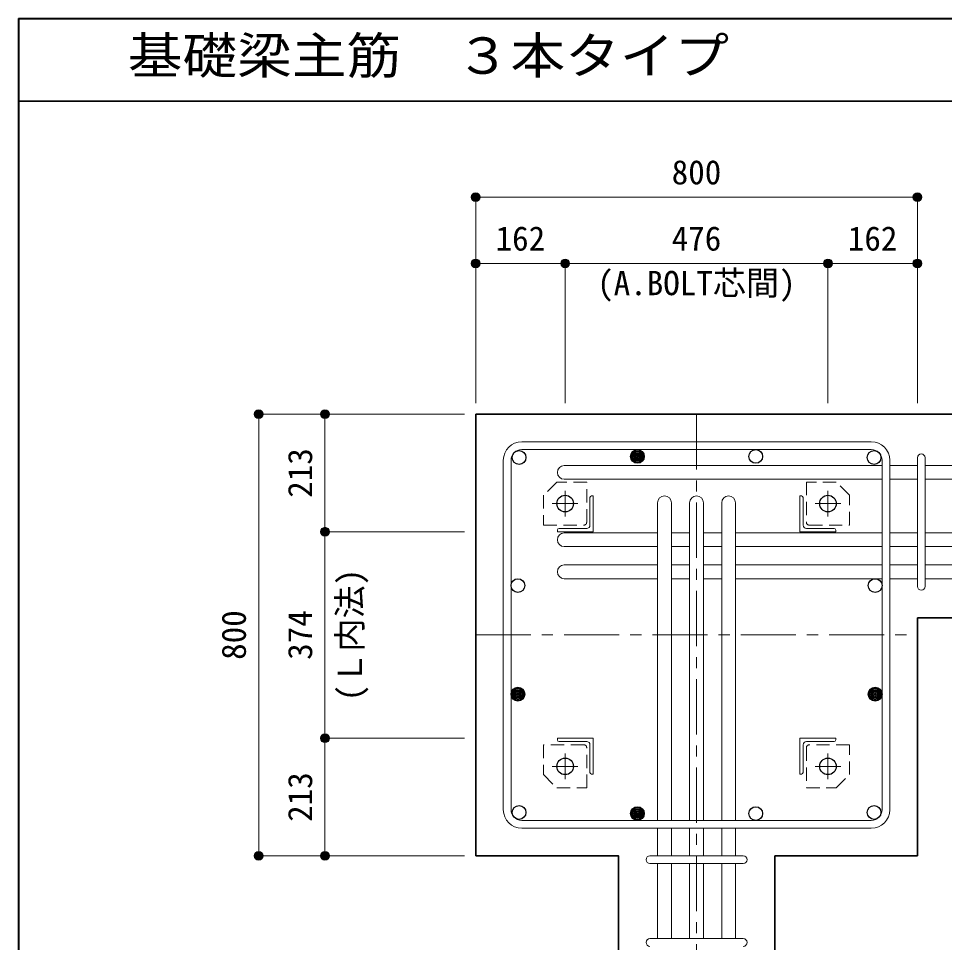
# Model space of a CAD drawing. Units: millimetres at full size, sheet at 1:20. Extents: x -3982 to 3969, y -2797 to 2801.
# Drawn here: x -3982 to -2305, y 1127 to 2801 of the extents above; entities that cross this region are included whole.
import ezdxf
from ezdxf.enums import TextEntityAlignment as Align

# ---------------------------------------------------------------- set-up
doc = ezdxf.new("R2010")
doc.units = ezdxf.units.MM
doc.header["$LTSCALE"] = 20
doc.header["$PDMODE"] = 32
doc.header["$PDSIZE"] = 12
doc.linetypes.add('CHAIN1', pattern=[8, 5, -1, 1, -1])
doc.linetypes.add('DASHED1', pattern=[1.8, 1.2, -0.6])
for name, color, linetype, lineweight in [('6-1_躯体線', 2, 'Continuous', 35), ('6-2_A.Bolt_', 4, 'CHAIN1', 9), ('6-3_柱型主筋', 4, 'Continuous', 9), ('6-4_フープ', 7, 'Continuous', 18), ('6-5_梁主筋', 7, 'Continuous', 18), ('6-6_S.T.P.', 7, 'Continuous', 18), ('6-7_文字', 7, 'Continuous', 18), ('6-9_プレート', 4, 'DASHED1', 9), ('6-A_アングル', 4, 'Continuous', 9), ('6-D_寸法', 4, 'Continuous', 9), ('F-0_枠', 6, 'Continuous', 40)]:
    doc.layers.add(name, color=color, linetype=linetype, lineweight=lineweight)
doc.styles.add('ＭＳ ゴシック', font='')
doc.styles.get('ＭＳ ゴシック').set_extended_font_data('MS Gothic')

msp = doc.modelspace()

# ---------------------------------------------------------------- linework, layer by layer
at = {"layer": '6-1_躯体線'}
for p, q in [((-1953.87, 2084.12), (-3153.87, 2084.12)), ((-3153.87, 1284.12), (-3153.87, 2084.12)), ((-1953.87, 1715.12), (-2353.87, 1715.12)), ((-2353.87, 1284.12), (-2353.87, 1715.12)), ((-2612.37, 884.12), (-2612.37, 1284.12)), ((-2353.87, 1284.12), (-2612.37, 1284.12))]:
    msp.add_line(p, q, dxfattribs=at)
msp.add_lwpolyline([(-2895.37, 884.12), (-2895.37, 1284.12), (-3153.87, 1284.12)], dxfattribs=at)
at = {"layer": '6-2_A.Bolt_'}
for p, q in [((-2991.87, 1898.92), (-2991.87, 1945.42)), ((-2515.87, 1898.92), (-2515.87, 1945.42)), ((-2968.67, 1922.12), (-3015.17, 1922.12)), ((-2539.07, 1922.12), (-2492.57, 1922.12)), ((-2991.87, 1469.32), (-2991.87, 1422.82)), ((-2515.87, 1469.32), (-2515.87, 1422.82)), ((-2968.67, 1446.12), (-3015.17, 1446.12)), ((-2539.07, 1446.12), (-2492.57, 1446.12))]:
    msp.add_line(p, q, dxfattribs=at)
at = {"layer": '6-2_A.Bolt_', "color": 3, "linetype": 'Continuous', "lineweight": 25}
for centre in [(-2991.87, 1922.12), (-2515.87, 1922.12), (-2991.87, 1446.12), (-2515.87, 1446.12)]:
    msp.add_circle(centre, 15, dxfattribs=at)
at = {"layer": '6-3_柱型主筋', "color": 3, "lineweight": 25}
for centre in [(-3075.32, 2005.57), (-2861.02, 2007.62), (-2646.72, 2007.62), (-2432.42, 2005.57), (-3077.37, 1773.62), (-2430.37, 1773.62), (-3077.37, 1576.97), (-2430.37, 1576.97), (-3075.32, 1362.67), (-2861.02, 1360.62), (-2646.72, 1360.62), (-2432.42, 1362.67)]:
    msp.add_circle(centre, 12.5, dxfattribs=at)
at = {"layer": '6-3_柱型主筋'}
for centre, radius in [((-2861.02, 2007.62), 11), ((-2861.02, 2007.62), 9.5), ((-2861.02, 2007.62), 8), ((-2861.02, 2007.62), 6.5), ((-2861.02, 2007.62), 5), ((-2861.02, 2007.62), 3.5), ((-2861.02, 2007.62), 2), ((-2861.02, 2007.62), 0.5), ((-3077.37, 1576.97), 11), ((-3077.37, 1576.97), 9.5), ((-3077.37, 1576.97), 8), ((-3077.37, 1576.97), 6.5), ((-3077.37, 1576.97), 5), ((-3077.37, 1576.97), 3.5), ((-3077.37, 1576.97), 2), ((-3077.37, 1576.97), 0.5), ((-2430.37, 1576.97), 11), ((-2430.37, 1576.97), 9.5), ((-2430.37, 1576.97), 8), ((-2430.37, 1576.97), 6.5), ((-2430.37, 1576.97), 5), ((-2430.37, 1576.97), 3.5), ((-2430.37, 1576.97), 2), ((-2430.37, 1576.97), 0.5), ((-2861.02, 1360.62), 11), ((-2861.02, 1360.62), 9.5), ((-2861.02, 1360.62), 8), ((-2861.02, 1360.62), 6.5), ((-2861.02, 1360.62), 5), ((-2861.02, 1360.62), 3.5), ((-2861.02, 1360.62), 2), ((-2861.02, 1360.62), 0.5)]:
    msp.add_circle(centre, radius, dxfattribs=at)
at = {"layer": '6-4_フープ'}
for p, q in [((-2437.37, 2034.12), (-3070.37, 2034.12)), ((-2437.37, 2020.12), (-3070.37, 2020.12)), ((-3103.87, 1367.62), (-3103.87, 2000.62)), ((-3089.87, 1367.62), (-3089.87, 2000.62)), ((-2417.87, 1367.62), (-2417.87, 2000.62)), ((-2403.87, 1367.62), (-2403.87, 2000.62)), ((-2437.37, 1348.12), (-3070.37, 1348.12)), ((-2437.37, 1334.12), (-3070.37, 1334.12))]:
    msp.add_line(p, q, dxfattribs=at)
for centre, radius, start, end in [((-3070.37, 2000.62), 33.5, 90, 180), ((-2437.37, 2000.62), 33.5, 0, 90), ((-3070.37, 2000.62), 19.5, 90, 180), ((-2437.37, 2000.62), 19.5, 0, 90), ((-3070.37, 1367.62), 33.5, 180, 270), ((-3070.37, 1367.62), 19.5, 180, 270), ((-2437.37, 1367.62), 19.5, 270, 0), ((-2437.37, 1367.62), 33.5, 270, 0)]:
    msp.add_arc(centre, radius, start, end, dxfattribs=at)
at = {"layer": '6-5_梁主筋'}
for p, q in [((-2993.37, 1991.07), (-2417.87, 1991.07)), ((-2353.87, 1991.07), (-2403.87, 1991.07)), ((-2203.87, 1991.07), (-2339.87, 1991.07)), ((-2993.37, 1966.07), (-2417.87, 1966.07)), ((-2353.87, 1966.07), (-2403.87, 1966.07)), ((-2203.87, 1966.07), (-2339.87, 1966.07)), ((-2824.37, 1923.62), (-2824.37, 1348.12)), ((-2799.37, 1923.62), (-2799.37, 1348.12)), ((-2766.37, 1923.62), (-2766.37, 1348.12)), ((-2741.37, 1923.62), (-2741.37, 1348.12)), ((-2708.37, 1923.62), (-2708.37, 1348.12)), ((-2683.37, 1923.62), (-2683.37, 1348.12)), ((-2993.37, 1869.12), (-2824.37, 1869.12)), ((-2799.37, 1869.12), (-2766.37, 1869.12)), ((-2741.37, 1869.12), (-2708.37, 1869.12)), ((-2683.37, 1869.12), (-2417.87, 1869.12)), ((-2353.87, 1869.12), (-2403.87, 1869.12)), ((-2203.87, 1869.12), (-2339.87, 1869.12)), ((-2993.37, 1844.12), (-2824.37, 1844.12)), ((-2799.37, 1844.12), (-2766.37, 1844.12)), ((-2741.37, 1844.12), (-2708.37, 1844.12)), ((-2683.37, 1844.12), (-2417.87, 1844.12)), ((-2353.87, 1844.12), (-2403.87, 1844.12)), ((-2203.87, 1844.12), (-2339.87, 1844.12)), ((-2993.37, 1811.12), (-2824.37, 1811.12)), ((-2799.37, 1811.12), (-2766.37, 1811.12)), ((-2741.37, 1811.12), (-2708.37, 1811.12)), ((-2683.37, 1811.12), (-2417.87, 1811.12)), ((-2353.87, 1811.12), (-2403.87, 1811.12)), ((-2203.87, 1811.12), (-2339.87, 1811.12)), ((-2993.37, 1786.12), (-2824.37, 1786.12)), ((-2799.37, 1786.12), (-2766.37, 1786.12)), ((-2741.37, 1786.12), (-2708.37, 1786.12)), ((-2683.37, 1786.12), (-2417.87, 1786.12)), ((-2353.87, 1786.12), (-2403.87, 1786.12)), ((-2203.87, 1786.12), (-2339.87, 1786.12)), ((-2824.37, 1284.12), (-2824.37, 1334.12)), ((-2799.37, 1284.12), (-2799.37, 1334.12)), ((-2766.37, 1284.12), (-2766.37, 1334.12)), ((-2741.37, 1284.12), (-2741.37, 1334.12)), ((-2708.37, 1284.12), (-2708.37, 1334.12)), ((-2683.37, 1284.12), (-2683.37, 1334.12)), ((-2824.37, 1134.12), (-2824.37, 1270.12)), ((-2799.37, 1134.12), (-2799.37, 1270.12)), ((-2766.37, 1134.12), (-2766.37, 1270.12)), ((-2741.37, 1134.12), (-2741.37, 1270.12)), ((-2708.37, 1134.12), (-2708.37, 1270.12)), ((-2683.37, 1134.12), (-2683.37, 1270.12))]:
    msp.add_line(p, q, dxfattribs=at)
for centre, start, end in [((-2993.37, 1978.57), 90, 270), ((-2811.87, 1923.62), 0, 180), ((-2753.87, 1923.62), 0, 180), ((-2695.87, 1923.62), 0, 180), ((-2993.37, 1856.62), 90, 270), ((-2993.37, 1798.62), 90, 270)]:
    msp.add_arc(centre, 12.5, start, end, dxfattribs=at)
at = {"layer": '6-6_S.T.P.'}
for p, q in [((-2353.87, 1772.12), (-2353.87, 2005.07)), ((-2353.87, 1772.12), (-2353.87, 2004.68)), ((-2353.87, 1772.12), (-2353.87, 2004.68)), ((-2353.87, 1772.12), (-2353.87, 2004.68)), ((-2339.87, 1772.12), (-2339.87, 2005.07)), ((-2339.87, 1772.12), (-2339.87, 2004.68)), ((-2339.87, 1772.12), (-2339.87, 2004.68)), ((-2339.87, 1772.12), (-2339.87, 2004.68)), ((-2838.37, 1284.12), (-2669.37, 1284.12)), ((-2838.37, 1270.12), (-2669.37, 1270.12)), ((-2838.37, 1134.12), (-2669.37, 1134.12))]:
    msp.add_line(p, q, dxfattribs=at)
for centre, start, end in [((-2346.87, 2005.07), 0, 180), ((-2346.87, 2005.07), 0, 180), ((-2346.87, 2005.07), 0, 180), ((-2346.87, 2005.07), 0, 180), ((-2346.87, 1772.12), 180, 0), ((-2346.87, 1772.12), 180, 0), ((-2346.87, 1772.12), 180, 0), ((-2346.87, 1772.12), 180, 0), ((-2838.37, 1277.12), 90, 270), ((-2838.37, 1277.12), 90, 270), ((-2838.37, 1277.12), 90, 270), ((-2838.37, 1277.12), 90, 270), ((-2669.37, 1277.12), 270, 90), ((-2669.37, 1277.12), 270, 90), ((-2669.37, 1277.12), 270, 90), ((-2669.37, 1277.12), 270, 90), ((-2838.37, 1127.12), 90, 270), ((-2669.37, 1127.12), 270, 90)]:
    msp.add_arc(centre, 7, start, end, dxfattribs=at)
at = {"layer": '6-9_プレート'}
for p, q in [((-2952.87, 1888.12), (-2952.87, 1961.12)), ((-2549.87, 1883.12), (-2476.87, 1883.12)), ((-2957.87, 1485.13), (-3030.87, 1485.13)), ((-2554.87, 1480.12), (-2554.87, 1407.12))]:
    msp.add_line(p, q, dxfattribs=at)
for points in [[(-2952.87, 1961.12), (-3006.87, 1961.12), (-3030.87, 1937.12)], [(-2500.87, 1961.12), (-2554.87, 1961.12), (-2554.87, 1888.12)], [(-2476.87, 1883.12), (-2476.87, 1937.12), (-2500.87, 1961.12)], [(-3030.87, 1937.12), (-3030.87, 1883.12), (-2957.87, 1883.12)], [(-3030.87, 1485.13), (-3030.87, 1431.12), (-3006.87, 1407.12)], [(-3006.87, 1407.12), (-2952.87, 1407.12), (-2952.87, 1480.13)], [(-2476.87, 1431.12), (-2476.87, 1485.12), (-2549.87, 1485.12)], [(-2554.87, 1407.12), (-2500.87, 1407.12), (-2476.87, 1431.12)]]:
    msp.add_lwpolyline(points, dxfattribs=at)
for centre, start, end in [((-2957.87, 1888.12), 270, 0), ((-2549.87, 1888.12), 180, 270), ((-2957.87, 1480.13), 0, 90), ((-2549.87, 1480.12), 90, 180)]:
    msp.add_arc(centre, 5, start, end, dxfattribs=at)
at = {"layer": '6-A_アングル'}
for p, q in [((-2946.87, 1933.12), (-2946.87, 1883.12)), ((-2940.87, 1936.12), (-2943.87, 1936.12)), ((-2940.87, 1936.12), (-2940.87, 1871.12)), ((-2566.87, 1936.12), (-2563.87, 1936.12)), ((-2566.87, 1936.12), (-2566.87, 1871.12)), ((-2560.87, 1933.12), (-2560.87, 1883.12)), ((-3005.87, 1871.12), (-3005.87, 1874.12)), ((-3005.87, 1871.12), (-2940.87, 1871.12)), ((-3002.87, 1877.12), (-2952.87, 1877.12)), ((-2501.87, 1871.12), (-2566.87, 1871.12)), ((-2504.87, 1877.12), (-2554.87, 1877.12)), ((-2501.87, 1871.12), (-2501.87, 1874.12)), ((-3005.87, 1497.12), (-2940.87, 1497.12)), ((-3005.87, 1497.12), (-3005.87, 1494.12)), ((-2940.87, 1432.12), (-2940.87, 1497.12)), ((-2501.87, 1497.12), (-2566.87, 1497.12)), ((-2566.87, 1432.12), (-2566.87, 1497.12)), ((-2501.87, 1497.12), (-2501.87, 1494.12)), ((-3002.87, 1491.12), (-2952.87, 1491.12)), ((-2946.87, 1435.12), (-2946.87, 1485.13)), ((-2560.87, 1435.12), (-2560.87, 1485.12)), ((-2504.87, 1491.12), (-2554.87, 1491.12)), ((-2940.87, 1432.12), (-2943.87, 1432.12)), ((-2566.87, 1432.12), (-2563.87, 1432.12))]:
    msp.add_line(p, q, dxfattribs=at)
for centre, radius, start, end in [((-2943.87, 1933.12), 3, 90, 180), ((-2563.87, 1933.12), 3, 0, 90), ((-2952.87, 1883.12), 6, 270, 0), ((-2554.87, 1883.12), 6, 180, 270), ((-3002.87, 1874.12), 3, 90, 180), ((-2504.87, 1874.12), 3, 0, 90), ((-3002.87, 1494.12), 3, 180, 270), ((-2504.87, 1494.12), 3, 270, 0), ((-2952.87, 1485.13), 6, 0, 90), ((-2554.87, 1485.12), 6, 90, 180), ((-2943.87, 1435.12), 3, 180, 270), ((-2563.87, 1435.12), 3, 270, 0)]:
    msp.add_arc(centre, radius, start, end, dxfattribs=at)
at = {"layer": '6-D_寸法'}
for p, q in [((-3153.87, 2477.15), (-2353.87, 2477.15)), ((-3153.87, 2477.15), (-3153.87, 2104.12)), ((-2353.87, 2477.15), (-2353.87, 2357.15)), ((-2353.87, 2477.15), (-2353.87, 2104.12)), ((-2991.87, 2357.15), (-3153.87, 2357.15)), ((-3153.87, 2357.15), (-3153.87, 2104.12)), ((-2515.87, 2357.15), (-2991.87, 2357.15)), ((-2991.87, 2357.15), (-2991.87, 2104.12)), ((-2353.87, 2357.15), (-2515.87, 2357.15)), ((-2515.87, 2357.15), (-2515.87, 2104.12)), ((-2353.87, 2357.15), (-2353.87, 2104.12)), ((-3546.89, 2084.12), (-3426.89, 2084.12)), ((-3546.89, 1284.12), (-3546.89, 2084.12)), ((-3426.89, 2084.12), (-3426.89, 1871.12)), ((-3426.89, 2084.12), (-3173.87, 2084.12)), ((-3426.89, 1871.12), (-3173.87, 1871.12)), ((-3426.89, 1871.12), (-3426.89, 1497.12)), ((-3426.89, 1497.12), (-3173.87, 1497.12)), ((-3426.89, 1497.12), (-3426.89, 1284.12)), ((-3426.89, 1284.12), (-3173.87, 1284.12))]:
    msp.add_line(p, q, dxfattribs=at)
at = {"layer": '6-D_寸法', "linetype": 'CHAIN1'}
for p, q in [((-2753.87, 2084.12), (-2753.87, 884.12)), ((-3153.87, 1684.12), (-2353.87, 1684.12))]:
    msp.add_line(p, q, dxfattribs=at)
at = {"layer": '6-D_寸法'}
for points in [[(-3153.87, 2477.15), (-3153.87, 2357.15), (-3153.87, 2104.12)], [(-3546.89, 1284.12), (-3426.89, 1284.12), (-3173.87, 1284.12)]]:
    msp.add_lwpolyline(points, dxfattribs=at)
for centre, radius in [((-3153.87, 2477.15), 8), ((-3153.87, 2477.15), 7.2), ((-3153.87, 2477.15), 6.4), ((-3153.87, 2477.15), 5.6), ((-2353.87, 2477.15), 8), ((-2353.87, 2477.15), 7.2), ((-2353.87, 2477.15), 6.4), ((-2353.87, 2477.15), 5.6), ((-3153.87, 2477.15), 4.8), ((-3153.87, 2477.15), 4), ((-3153.87, 2477.15), 3.2), ((-3153.87, 2477.15), 2.4), ((-3153.87, 2477.15), 1.6), ((-3153.87, 2477.15), 0.8), ((-2353.87, 2477.15), 4.8), ((-2353.87, 2477.15), 4), ((-2353.87, 2477.15), 3.2), ((-2353.87, 2477.15), 2.4), ((-2353.87, 2477.15), 1.6), ((-2353.87, 2477.15), 0.8), ((-3153.87, 2357.15), 8), ((-2991.87, 2357.15), 8), ((-2515.87, 2357.15), 8), ((-2353.87, 2357.15), 8), ((-3153.87, 2357.15), 7.2), ((-3153.87, 2357.15), 6.4), ((-3153.87, 2357.15), 5.6), ((-3153.87, 2357.15), 4.8), ((-3153.87, 2357.15), 4), ((-3153.87, 2357.15), 3.2), ((-3153.87, 2357.15), 2.4), ((-3153.87, 2357.15), 1.6), ((-3153.87, 2357.15), 0.8), ((-2991.87, 2357.15), 7.2), ((-2991.87, 2357.15), 6.4), ((-2991.87, 2357.15), 5.6), ((-2991.87, 2357.15), 4.8), ((-2991.87, 2357.15), 4), ((-2991.87, 2357.15), 3.2), ((-2991.87, 2357.15), 2.4), ((-2991.87, 2357.15), 1.6), ((-2991.87, 2357.15), 0.8), ((-2515.87, 2357.15), 7.2), ((-2515.87, 2357.15), 6.4), ((-2515.87, 2357.15), 5.6), ((-2515.87, 2357.15), 4.8), ((-2515.87, 2357.15), 4), ((-2515.87, 2357.15), 3.2), ((-2515.87, 2357.15), 2.4), ((-2515.87, 2357.15), 1.6), ((-2515.87, 2357.15), 0.8), ((-2353.87, 2357.15), 7.2), ((-2353.87, 2357.15), 6.4), ((-2353.87, 2357.15), 5.6), ((-2353.87, 2357.15), 4.8), ((-2353.87, 2357.15), 4), ((-2353.87, 2357.15), 3.2), ((-2353.87, 2357.15), 2.4), ((-2353.87, 2357.15), 1.6), ((-2353.87, 2357.15), 0.8), ((-3546.89, 2084.12), 8), ((-3546.89, 2084.12), 7.2), ((-3546.89, 2084.12), 6.4), ((-3546.89, 2084.12), 5.6), ((-3546.89, 2084.12), 4.8), ((-3546.89, 2084.12), 4), ((-3546.89, 2084.12), 3.2), ((-3546.89, 2084.12), 2.4), ((-3546.89, 2084.12), 1.6), ((-3546.89, 2084.12), 0.8), ((-3426.89, 2084.12), 8), ((-3426.89, 2084.12), 7.2), ((-3426.89, 2084.12), 6.4), ((-3426.89, 2084.12), 5.6), ((-3426.89, 2084.12), 4.8), ((-3426.89, 2084.12), 4), ((-3426.89, 2084.12), 3.2), ((-3426.89, 2084.12), 2.4), ((-3426.89, 2084.12), 1.6), ((-3426.89, 2084.12), 0.8), ((-3426.89, 1871.12), 8), ((-3426.89, 1871.12), 7.2), ((-3426.89, 1871.12), 6.4), ((-3426.89, 1871.12), 5.6), ((-3426.89, 1871.12), 4.8), ((-3426.89, 1871.12), 4), ((-3426.89, 1871.12), 3.2), ((-3426.89, 1871.12), 2.4), ((-3426.89, 1871.12), 1.6), ((-3426.89, 1871.12), 0.8), ((-3426.89, 1497.12), 8), ((-3426.89, 1497.12), 7.2), ((-3426.89, 1497.12), 6.4), ((-3426.89, 1497.12), 5.6), ((-3426.89, 1497.12), 4.8), ((-3426.89, 1497.12), 4), ((-3426.89, 1497.12), 3.2), ((-3426.89, 1497.12), 2.4), ((-3426.89, 1497.12), 1.6), ((-3426.89, 1497.12), 0.8), ((-3546.89, 1284.12), 8), ((-3426.89, 1284.12), 8), ((-3546.89, 1284.12), 7.2), ((-3546.89, 1284.12), 6.4), ((-3546.89, 1284.12), 5.6), ((-3546.89, 1284.12), 4.8), ((-3546.89, 1284.12), 4), ((-3546.89, 1284.12), 3.2), ((-3546.89, 1284.12), 2.4), ((-3546.89, 1284.12), 1.6), ((-3546.89, 1284.12), 0.8), ((-3426.89, 1284.12), 7.2), ((-3426.89, 1284.12), 6.4), ((-3426.89, 1284.12), 5.6), ((-3426.89, 1284.12), 4.8), ((-3426.89, 1284.12), 4), ((-3426.89, 1284.12), 3.2), ((-3426.89, 1284.12), 2.4), ((-3426.89, 1284.12), 1.6), ((-3426.89, 1284.12), 0.8)]:
    msp.add_circle(centre, radius, dxfattribs=at)
at = {"layer": '6-D_寸法', "color": 7}
for p in [(-3153.87, 2477.15), (-2353.87, 2477.15), (-3153.87, 2357.15), (-2991.87, 2357.15), (-2515.87, 2357.15), (-2353.87, 2357.15), (-3546.89, 2084.12), (-3426.89, 2084.12), (-3426.89, 1871.12), (-3426.89, 1497.12), (-3546.89, 1284.12), (-3426.89, 1284.12)]:
    msp.add_point(p, dxfattribs=at)
at = {"layer": 'F-0_枠'}
for q in [(3969.4, 2800.77), (-3981.92, -2796.83)]:
    msp.add_line((-3981.92, 2800.77), q, dxfattribs=at)
at = {"layer": 'F-0_枠', "color": 2, "lineweight": 35}
msp.add_line((-3981.92, 2650.77), (2482.4, 2650.77), dxfattribs=at)

# ---------------------------------------------------------------- texts
at = {"layer": '6-7_文字', "color": 2, "style": 'ＭＳ ゴシック', "width": 1.1}
msp.add_text('\u3000\u3000基礎梁主筋\u3000３本タイプ', height=65.98, dxfattribs=at).set_placement((-3981.92, 2680.77), align=Align.BOTTOM_LEFT)
at = {"layer": '6-D_寸法', "style": 'ＭＳ ゴシック'}
for s, p in [('800', (-2798.87, 2487.15)), ('162', (-3117.87, 2367.15)), ('476', (-2798.87, 2367.15)), ('162', (-2479.87, 2367.15)), ('(A.BOLT芯間)', (-2933.87, 2286.42))]:
    msp.add_text(s, height=43.99, dxfattribs=at).set_placement(p, align=Align.BOTTOM_LEFT)
for s, p in [('213', (-3436.89, 1932.62)), ('(Ｌ内法)', (-3346.68, 1564.12)), ('800', (-3556.89, 1639.12)), ('374', (-3436.89, 1639.12)), ('213', (-3436.89, 1345.62))]:
    msp.add_text(s, height=43.99, rotation=90, dxfattribs=at).set_placement(p, align=Align.BOTTOM_LEFT)

doc.saveas('drawing.dxf')
